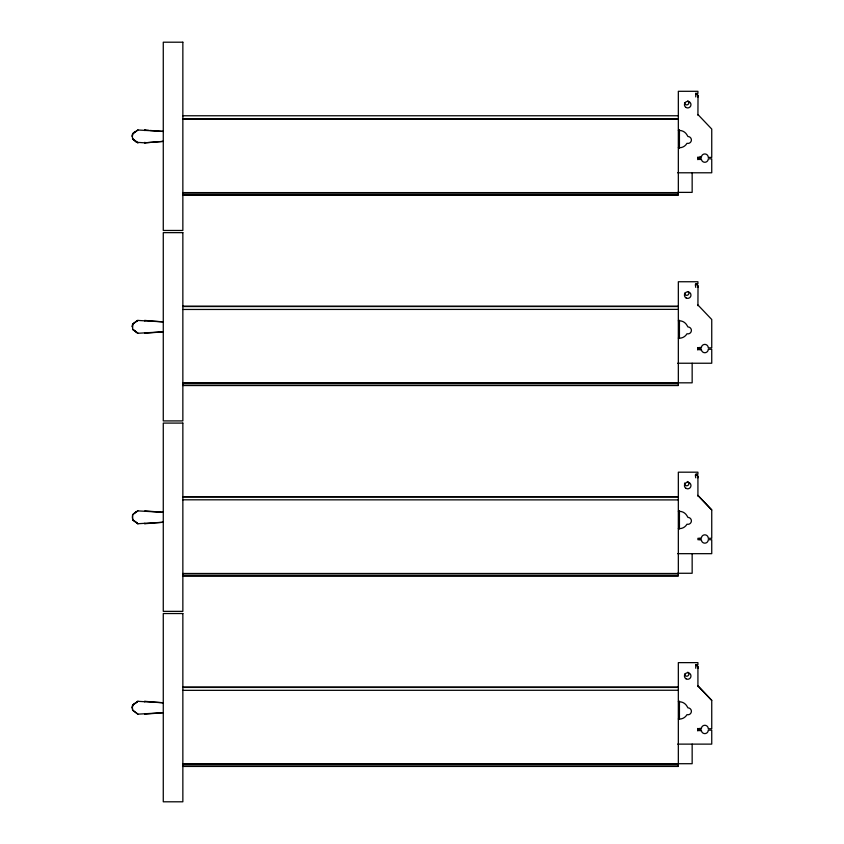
<?xml version="1.0" encoding="UTF-8"?>
<svg xmlns="http://www.w3.org/2000/svg" width="844" height="844" viewBox="0 0 844 844"><rect width="100%" height="100%" fill="white"/><g stroke="black" fill="none" stroke-linecap="round" stroke-linejoin="round"><path stroke-width="1.27" d="M698.041 96.174C697.861 98.031 698.252 94 696.827 93.811M698.041 286.612C699.328 287.087 693.968 279.375 695.751 287.393M698.041 477.06C699.328 477.535 693.968 469.823 695.751 477.831M698.041 667.499C697.861 669.366 698.252 665.336 696.827 665.146M132.624 324.212L132.255 326.765L132.624 324.212L137.857 320.435L163.377 321.891M163.377 512.329L137.857 510.884L132.624 514.661L132.36 517.203L132.73 519.767L137.857 523.723L163.377 522.257M163.377 712.695L137.857 714.161L132.624 710.205L132.255 707.652L132.624 705.099L137.857 701.322L163.377 702.778M132.624 514.661L132.624 519.767L137.867 523.723M132.255 707.652L132.624 705.099L137.867 701.322M134.354 132.139L132.624 133.774L132.255 136.317L132.624 133.774L137.867 129.987L163.377 131.442M134.354 322.577L132.73 324.212L132.624 329.318L137.857 333.274L163.377 331.808M132.73 514.661L136.338 511.475M134.46 322.577L137.867 320.435M134.46 513.025L137.857 510.884M137.952 129.987L132.73 133.763L132.36 136.317L132.624 138.88L136.443 142.298L144.852 142.836L163.377 141.37M136.433 321.026L137.952 320.435M137.952 701.322L132.73 705.099L132.36 707.652L132.73 710.205L137.952 714.161M144.852 142.836L144.852 142.298L144.767 142.836L163.272 141.37M144.852 333.274L144.852 332.736L144.767 333.274L163.272 331.808M144.852 523.723L144.852 523.185L144.767 523.723L163.272 522.257M144.852 714.161L144.852 713.623L144.767 714.161L162.027 712.79M695.751 96.944L695.751 93.357L697.925 93.357L697.925 91.3L678.333 91.3L678.333 195.101L182.853 195.101M182.853 115.765L678.333 115.765M182.853 118.92L678.333 118.92M182.853 119.025L678.333 119.025M678.333 130.356L679.431 130.356M678.333 147.637L679.431 147.637M697.925 157.406L701.364 157.406A3.46 3.46 0 0 1 704.824 153.946A3.46 3.46 0 0 1 708.274 157.406L711.745 157.406L711.745 129.058L697.925 114.531M697.925 158.83L701.364 158.83A3.46 3.46 0 0 0 704.824 162.28A3.46 3.46 0 0 0 708.274 158.83L711.745 158.83L711.745 172.788L677.679 172.788M677.679 192.379L692.154 192.379L692.154 172.788M182.853 192.601L678.333 192.601M182.853 192.928L678.333 192.928M182.853 194.774L678.333 194.774M182.853 306.214L678.333 306.214M182.853 306.541L678.333 306.541M182.853 309.463L678.333 309.368M678.333 320.804L679.431 320.804A8.64 8.64 0 0 1 686.91 325.225L687.944 326.966A3.46 3.46 0 0 1 691.373 330.88A3.46 3.46 0 0 1 687.058 333.76L686.91 333.865A8.64 8.64 0 0 1 679.431 338.191L678.333 338.075M697.925 347.844L701.364 347.844A3.46 3.46 0 0 1 704.824 344.394A3.46 3.46 0 0 1 708.274 347.844L711.745 347.844L711.745 319.507L697.925 304.979M697.925 349.268L701.364 349.268A3.46 3.46 0 0 0 704.824 352.729A3.46 3.46 0 0 0 708.274 349.268L711.745 349.268L711.745 363.236L677.679 363.236M182.853 382.828L692.154 382.828L692.154 363.236M182.853 383.039L678.333 383.039M182.853 383.366L678.333 383.366M182.853 385.212L678.333 385.212M182.853 385.539L678.333 385.539L678.333 281.748L697.925 281.748L697.925 283.806C693.546 282.962 698.642 285.188 697.925 287.393M182.853 496.652L678.333 496.652M182.853 496.979L678.333 496.979M182.853 499.806L678.333 499.912M678.333 511.242L679.431 511.242M678.333 528.523L679.431 528.523M677.679 553.675L711.745 553.675L711.745 539.717L708.274 539.717A3.46 3.46 0 0 1 704.824 543.167A3.46 3.46 0 0 1 701.364 539.717L697.925 539.717L697.925 538.293L701.364 538.293A3.46 3.46 0 0 1 704.824 534.832A3.46 3.46 0 0 1 708.274 538.293L711.745 538.293L711.745 509.945L697.925 495.428L711.745 509.945M677.679 573.266L692.154 573.266L692.154 553.675M182.853 573.487L678.333 573.487M182.853 573.814L678.333 573.814M182.853 575.661L678.333 575.661M182.853 575.988L678.333 575.988L678.333 472.186L697.925 472.186L697.925 474.244C693.546 473.4 698.642 475.626 697.925 477.831M695.751 668.279L695.751 664.692L697.925 664.692L697.925 662.635L678.333 662.635L678.333 766.436L182.853 766.436M182.853 687.1L678.333 687.1M182.853 687.427L678.333 687.427M182.853 690.35L678.333 690.255M678.333 701.691L679.431 701.691M678.333 718.961L679.431 718.961M697.925 728.731L701.364 728.731A3.46 3.46 0 0 1 704.824 725.281A3.46 3.46 0 0 1 708.274 728.731L711.745 728.731L711.745 700.393L697.925 685.866L711.745 700.393M697.925 730.155L701.364 730.155A3.46 3.46 0 0 0 704.824 733.615A3.46 3.46 0 0 0 708.274 730.155L711.745 730.155L711.745 744.123L677.679 744.123M677.679 763.714L692.154 763.714L692.154 744.123M182.853 763.925L678.333 763.925M182.853 764.253L678.333 764.253M182.853 766.109L678.333 766.109M163.272 131.442L150.116 130.461M163.272 321.891L144.788 320.435L144.767 321.026L144.852 320.435M163.272 512.329L144.788 510.884M163.272 702.778L144.788 701.322L144.767 701.923L144.852 701.322M144.852 129.987L144.852 130.588L144.767 129.987L149.103 130.366M137.867 142.826L132.624 138.88M137.867 333.274L132.624 329.318M137.952 142.836L132.73 138.88M137.952 333.274L132.73 329.318M137.952 523.723L132.624 519.767M695.751 93.357L697.344 94.844L697.925 96.944M695.751 664.692L697.344 666.18L697.925 668.279M698.02 95.773L697.925 115.248M698.02 286.221L697.925 305.697M700.098 156.435L700.098 159.674M700.098 347.222L700.098 350.218M700.098 538.219L700.098 539.77M700.098 728.119L700.098 731.009M697.925 157.058L697.925 159.716M697.925 347.506L697.925 350.154M697.925 476.227L697.925 496.145M697.925 666.676L697.925 686.583M697.925 728.393L697.925 731.041M679.431 129.818L679.431 148.048M679.431 320.266L679.431 338.497M679.431 510.704L679.431 528.935M679.431 701.153L679.431 719.383M687.807 100.837A2.173 2.173 0 0 1 687.807 104.603A2.173 2.173 0 0 1 684.547 102.725M679.431 147.742A8.64 8.64 0 0 0 686.91 143.427L687.058 143.322A3.46 3.46 0 0 0 691.373 140.431A3.46 3.46 0 0 0 687.944 136.528L686.91 134.787A8.64 8.64 0 0 0 679.431 130.461M688.261 291.623A2.173 2.173 0 0 1 687.554 295.178A2.173 2.173 0 0 1 684.547 293.163M688.599 482.525A2.173 2.173 0 0 1 687.005 485.764A2.173 2.173 0 0 1 684.621 483.053M687.28 481.513A2.173 2.173 0 0 1 688.261 482.072M679.431 528.629A8.64 8.64 0 0 0 686.91 524.314L687.058 524.208A3.46 3.46 0 0 0 691.373 521.318A3.46 3.46 0 0 0 687.944 517.414L686.91 515.673A8.64 8.64 0 0 0 679.431 511.358M687.807 672.172A2.173 2.173 0 0 1 687.807 675.938A2.173 2.173 0 0 1 684.547 674.061M679.431 719.077A8.64 8.64 0 0 0 686.91 714.752L687.058 714.646A3.46 3.46 0 0 0 691.373 711.766A3.46 3.46 0 0 0 687.944 707.863L686.91 706.122A8.64 8.64 0 0 0 679.431 701.797M182.853 42.2L163.272 42.2L163.272 230.465L182.853 230.465L182.853 42.2M182.853 232.649L163.272 232.649L163.272 420.913L182.853 420.913L182.853 232.649M182.853 423.087L163.272 423.087L163.272 611.351L182.853 611.351L182.853 423.087M182.853 613.535L163.272 613.535L163.272 801.8L182.853 801.8L182.853 613.535M686.066 107.494A3.26 3.26 0 0 0 690.972 104.667A3.26 3.26 0 0 0 686.066 101.839A3.26 3.26 0 0 0 686.066 107.494M686.066 297.943A3.26 3.26 0 0 0 690.972 295.115A3.26 3.26 0 0 0 686.066 292.288A3.26 3.26 0 0 0 686.066 297.943M686.066 488.381A3.26 3.26 0 0 0 690.972 485.553A3.26 3.26 0 0 0 686.066 482.726A3.26 3.26 0 0 0 686.066 488.381M686.066 678.829A3.26 3.26 0 0 0 690.972 676.002A3.26 3.26 0 0 0 686.066 673.174A3.26 3.26 0 0 0 686.066 678.829"/></g></svg>
